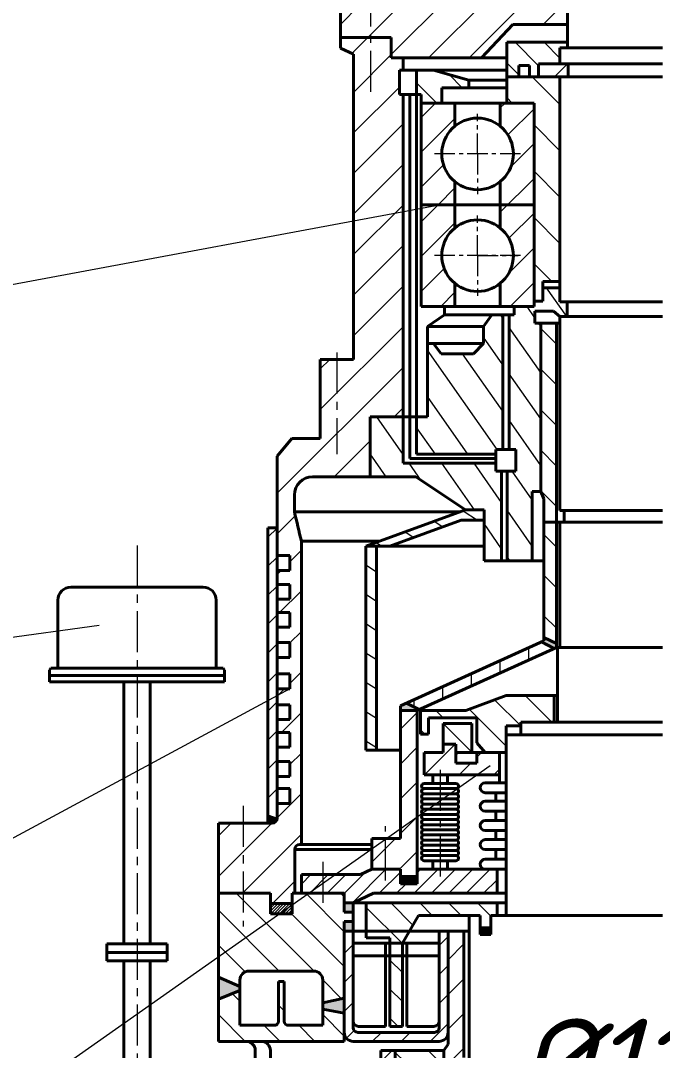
# Model space of a CAD drawing. Header units: millimetres. Extents: x 3913 to 6157, y -487 to 5915.
# Drawn here: x 4696 to 5193, y 4714 to 5512 of the extents above; entities that cross this region are included whole.
import ezdxf

# ---------------------------------------------------------------- set-up
doc = ezdxf.new("R2010")
doc.units = ezdxf.units.MM
doc.linetypes.add('осевая', pattern=[50.8, 31.75, -6.35, 6.35, -6.35])
doc.layers.get('0').update_dxf_attribs({"lineweight": 40})
for name, color, linetype, lineweight in [('1', 7, 'Continuous', 40), ('Оси', 7, 'осевая', 20), ('штриховка', 7, 'Continuous', 20)]:
    doc.layers.add(name, color=color, linetype=linetype, lineweight=lineweight)
doc.styles.add('ADRF1', font='isocpeur.ttf', dxfattribs={"oblique": 15})
doc.dimstyles.new('гост', dxfattribs={"dimtxt": 20, "dimasz": 30, "dimexe": 2, "dimexo": 0, "dimgap": 7, "dimtad": 1, "dimtoh": 1, "dimdec": 1, "dimtxsty": 'ADRF1', "dimcen": 2.5, "dimadec": 0, "dimazin": 0, "dimtfac": 1, "dimtdec": 1, "dimtmove": 0, "dimatfit": 3, "dimfxl": 1, "dimlwd": 20, "dimlwe": 20, "dimarcsym": 0})

# ---------------------------------------------------------------- blocks, each defined once
blk = doc.blocks.new('*D5')
at = {"layer": 'Defpoints', "color": 0, "transparency": 16777216}
for p in [(4626.5, 4661.77), (4626.5, 4550.68), (5759.57, 4550.68)]:
    blk.add_point(p, dxfattribs=at)
at = {"layer": 'Оси', "color": 0, "linetype": 'Continuous', "lineweight": 20, "transparency": 16777216}
for p, q in [((4626.5, 4550.68), (4626.5, 4663.77)), ((5639.57, 4661.77), (4746.5, 4661.77)), ((5759.57, 4550.68), (5759.57, 4663.77))]:
    blk.add_line(p, q, dxfattribs=at)
at = {"layer": 'Оси', "color": 0, "transparency": 16777216}
for points in [[(4746.5, 4681.77), (4746.5, 4641.77), (4626.5, 4661.77)], [(5639.57, 4681.77), (5639.57, 4641.77), (5759.57, 4661.77)]]:
    blk.add_solid(points, dxfattribs=at)
at = {"layer": 'Оси', "color": 0, "transparency": 16777216, "insert": (5193.03, 4703.77), "char_height": 20, "attachment_point": 5, "style": 'ADRF1'}
blk.add_mtext('{\\H3.5x;%%C1135}', dxfattribs=at)

msp = doc.modelspace()

# ---------------------------------------------------------------- hatches: boundary and pattern name
h = msp.add_hatch()
h.set_pattern_fill('ANSI31', color=256, scale=0.5)
h.set_pattern_definition([(45, (1026.5905, 0), (-1.122532, 1.122532), [])])
h.paths.add_polyline_path([(4989.94, 4849.02), (4989.94, 4843.39), (5002.94, 4843.39), (5002.94, 4849.02)])
h = msp.add_hatch(color=256)
h.dxf.hatch_style = 1
h.paths.add_polyline_path([(4946.41, 4814.03), (4946.41, 4806.68), (4953.41, 4806.68), (4953.41, 4814.03)])
h.paths.add_polyline_path([(4946.41, 4828.69), (4946.41, 4821.36), (4953.41, 4821.36), (4953.41, 4828.69)])
h = msp.add_hatch(color=256)
h.dxf.hatch_style = 1
h.paths.add_polyline_path([(5060.17, 4803.92), (5060.17, 4809.24), (5051.8, 4809.24), (5051.8, 4803.92)])
h = msp.add_hatch(color=256)
h.dxf.hatch_style = 1
h.paths.add_polyline_path([(4865.59, 4760.64), (4865.59, 4763.78), (4849, 4770.93), (4849, 4753.84)])
h.paths.add_polyline_path([(4946.41, 4743.02), (4946.41, 4754.71), (4929.82, 4751.17), (4929.82, 4746.16)])
at = {"layer": 'штриховка'}
h = msp.add_hatch(dxfattribs=at)
h.set_pattern_fill('ANSI31', color=256, scale=7)
h.paths.add_polyline_path([(5077.12, 5509.22), (5119.58, 5509.22), (5119.58, 5532.46), (5071.28, 5532.46), (5071.28, 5520.66), (5058.62, 5520.66), (5058.62, 5532.46), (5034.43, 5532.46), (4983.39, 5523.96), (4967.1, 5523.96), (4967.1, 5498.96), (4982.87, 5498.96), (4982.87, 5492.2), (4982.87, 5483.21), (5052.74, 5483.21)])
h.paths.add_polyline_path([(4967.1, 5523.96), (4962.78, 5523.96), (4943.43, 5515.36), (4943.43, 5498.96), (4961.58, 5498.96), (4967.1, 5498.96)])
h.paths.add_polyline_path([(4962.78, 5523.96), (4943.43, 5523.96), (4943.43, 5515.36)], flags=17)
h = msp.add_hatch(dxfattribs=at)
h.set_pattern_fill('ANSI31', color=256, scale=7)
edge = h.paths.add_edge_path()
edge.add_arc((4912.1, 4869.85), 4, 90, 180, ccw=False)
edge.add_line((4912.1, 4873.85), (4913.19, 4873.85))
edge.add_line((4913.19, 4873.85), (4913.19, 4924))
edge.add_line((4913.19, 4924), (4894.43, 4922.63))
edge.add_line((4894.43, 4922.63), (4894.43, 4917.07))
edge.add_line((4894.43, 4917.07), (4904.24, 4917.07))
edge.add_line((4904.24, 4917.07), (4904.24, 4905.62))
edge.add_line((4904.24, 4905.62), (4894.43, 4905.62))
edge.add_line((4894.43, 4905.62), (4894.43, 4894.23))
edge.add_arc((4890.43, 4894.23), 4, 270, 360, ccw=False)
edge.add_line((4890.43, 4890.23), (4887.28, 4890.23))
edge.add_line((4887.28, 4890.23), (4868.14, 4890.23))
edge.add_line((4868.14, 4890.23), (4868.14, 4836.02))
edge.add_line((4868.14, 4836.02), (4889.32, 4836.02))
edge.add_line((4889.32, 4836.02), (4889.32, 4828.04))
edge.add_line((4889.32, 4828.04), (4906.09, 4828.04))
edge.add_line((4906.09, 4828.04), (4906.09, 4836.02))
edge.add_line((4906.09, 4836.02), (4908.1, 4836.02))
edge.add_line((4908.1, 4836.02), (4908.1, 4869.85))
h.paths.add_polyline_path([(4868.14, 4890.23), (4849, 4890.23), (4849, 4836.02), (4868.14, 4836.02)])
edge = h.paths.add_edge_path()
edge.add_spline(control_points=[(4913.19, 5108.8), (4911.4, 5116.37), (4907.84, 5123.73), (4907.84, 5131.51)], knot_values=[0, 0, 0, 0, 2.333829, 2.333829, 2.333829, 2.333829], degree=3, periodic=0)
edge.add_line((4907.84, 5131.51), (4907.84, 5144.57))
edge.add_arc((4921.84, 5144.57), 14, 90, 180, ccw=False)
edge.add_line((4921.84, 5158.57), (4952.92, 5158.57))
edge.add_line((4952.92, 5158.57), (4966.58, 5158.57))
edge.add_line((4966.58, 5158.57), (4966.58, 5205.09))
edge.add_line((4966.58, 5205.09), (4992.02, 5205.09))
edge.add_line((4992.02, 5205.09), (4992.02, 5365.31))
edge.add_line((4992.02, 5365.31), (4953.61, 5361.4))
edge.add_line((4953.61, 5361.4), (4953.61, 5249.51))
edge.add_line((4953.61, 5249.51), (4927.89, 5249.51))
edge.add_line((4927.89, 5249.51), (4927.89, 5236.27))
edge.add_line((4927.89, 5236.27), (4927.89, 5194.14))
edge.add_line((4927.89, 5194.14), (4927.89, 5188.23))
edge.add_line((4927.89, 5188.23), (4905.68, 5188.23))
edge.add_line((4905.68, 5188.23), (4894.43, 5174.67))
edge.add_line((4894.43, 5174.67), (4894.43, 5119.23))
edge.add_line((4894.43, 5119.23), (4894.43, 5097.63))
edge.add_line((4894.43, 5097.63), (4904.24, 5097.63))
edge.add_line((4904.24, 5097.63), (4904.24, 5086.18))
edge.add_line((4904.24, 5086.18), (4894.43, 5086.18))
edge.add_line((4894.43, 5086.18), (4894.43, 5075.31))
edge.add_line((4894.43, 5075.31), (4904.24, 5075.31))
edge.add_line((4904.24, 5075.31), (4904.24, 5063.86))
edge.add_line((4904.24, 5063.86), (4894.43, 5063.86))
edge.add_line((4894.43, 5063.86), (4894.43, 5053.51))
edge.add_line((4894.43, 5053.51), (4904.24, 5053.51))
edge.add_line((4904.24, 5053.51), (4904.24, 5042.06))
edge.add_line((4904.24, 5042.06), (4894.43, 5042.06))
edge.add_line((4894.43, 5042.06), (4894.43, 5030.2))
edge.add_line((4894.43, 5030.2), (4904.24, 5030.2))
edge.add_line((4904.24, 5030.2), (4904.24, 5018.75))
edge.add_line((4904.24, 5018.75), (4894.43, 5018.75))
edge.add_line((4894.43, 5018.75), (4894.43, 5005.95))
edge.add_line((4894.43, 5005.95), (4904.24, 5005.95))
edge.add_line((4904.24, 5005.95), (4904.24, 4994.5))
edge.add_line((4904.24, 4994.5), (4894.43, 4994.23))
edge.add_line((4894.43, 4994.23), (4894.43, 4982.1))
edge.add_line((4894.43, 4982.1), (4904.24, 4982.1))
edge.add_line((4904.24, 4982.1), (4904.24, 4970.65))
edge.add_line((4904.24, 4970.65), (4894.43, 4970.65))
edge.add_line((4894.43, 4970.65), (4894.43, 4960.64))
edge.add_line((4894.43, 4960.64), (4904.24, 4960.64))
edge.add_line((4904.24, 4960.64), (4904.24, 4949.19))
edge.add_line((4904.24, 4949.19), (4894.43, 4949.19))
edge.add_line((4894.43, 4949.19), (4894.43, 4937.98))
edge.add_line((4894.43, 4937.98), (4904.24, 4937.98))
edge.add_line((4904.24, 4937.98), (4904.24, 4926.53))
edge.add_line((4904.24, 4926.53), (4894.43, 4926.53))
edge.add_line((4894.43, 4926.53), (4894.43, 4922.63))
edge.add_line((4894.43, 4922.63), (4913.19, 4924))
edge.add_line((4913.19, 4924), (4913.19, 5108.8))
h.paths.add_polyline_path([(4992.02, 5454.87), (4989.18, 5454.87), (4989.18, 5473.69), (4992.02, 5473.69), (4992.02, 5483.21), (4982.87, 5483.21), (4982.87, 5492.2), (4982.87, 5498.96), (4961.58, 5498.96), (4943.43, 5498.96), (4943.43, 5490.75), (4953.61, 5486.05), (4953.61, 5361.4), (4992.02, 5365.31)])
h = msp.add_hatch(dxfattribs=at)
h.set_pattern_fill('ANSI31', color=256, scale=5, angle=90)
h.paths.add_polyline_path([(5113.61, 5490.98), (5119.58, 5490.98), (5119.58, 5495.34), (5072.43, 5495.34), (5072.43, 5473.69), (5072.43, 5468.61), (5081.74, 5468.61), (5081.74, 5477.41), (5090.09, 5477.41), (5090.09, 5468.61), (5097.08, 5468.61), (5097.08, 5478.61), (5113.61, 5478.61)])
h = msp.add_hatch(dxfattribs=at)
h.set_pattern_fill('ANSI31', color=256, scale=7, angle=90)
h.paths.add_polyline_path([(5022.07, 5460.11), (5043.01, 5460.11), (5043.01, 5465.97), (5015.48, 5473.69), (5002.53, 5473.69), (5002.53, 5454.87), (5005.97, 5454.87), (5005.97, 5448.24), (5022.07, 5448.24)])
h = msp.add_hatch(dxfattribs=at)
h.set_pattern_fill('ANSI31', color=256, scale=5)
h.paths.add_polyline_path([(5113.61, 5468.61), (5119.89, 5468.61), (5119.89, 5478.61), (5097.08, 5478.61), (5097.08, 5468.61)])
h = msp.add_hatch(dxfattribs=at)
h.set_pattern_fill('ANSI31', color=256, scale=8, angle=90)
h.paths.add_polyline_path([(5113.61, 5468.61), (5072.43, 5468.61), (5072.43, 5448.24), (5093.57, 5448.24), (5093.57, 5294.73), (5100.43, 5294.73), (5100.43, 5309.92), (5113.61, 5309.92)])
h = msp.add_hatch(dxfattribs=at)
h.set_pattern_fill('ANSI31', color=256, scale=6)
h.paths.add_polyline_path([(5093.55, 5448.24), (5067.28, 5448.24), (5067.28, 5430.31, -0.225512), (5077.5, 5408.81, -0.225512), (5067.28, 5387.31), (5067.28, 5369.4), (5093.55, 5369.4)])
h.paths.add_polyline_path([(5032.25, 5448.24), (5005.97, 5448.24), (5005.97, 5369.4), (5032.25, 5369.4), (5032.25, 5387.31, -0.225512), (5022.03, 5408.81, -0.225512), (5032.25, 5430.31)])
h.paths.add_polyline_path([(5093.55, 5369.4), (5067.28, 5369.4), (5067.28, 5351.49, -0.225512), (5077.5, 5329.99, -0.225512), (5067.28, 5308.49), (5067.28, 5290.58), (5093.55, 5290.58)])
h.paths.add_polyline_path([(5032.25, 5369.4), (5005.97, 5368.09), (5005.97, 5290.58), (5032.25, 5290.58), (5032.25, 5308.49, -0.225512), (5022.03, 5329.99, -0.225512), (5032.25, 5351.49)])
h = msp.add_hatch(dxfattribs=at)
h.set_pattern_fill('ANSI31', color=256, scale=6.5, angle=80)
h.paths.add_polyline_path([(5098.76, 5277.81), (5094.18, 5277.81), (5094.18, 5286.95), (5108.63, 5286.95), (5113.61, 5282.73), (5119.26, 5282.73), (5119.26, 5294.3), (5113.61, 5294.3), (5113.61, 5304.99), (5100.43, 5304.99), (5100.43, 5294.73), (5093.57, 5294.73), (5093.57, 5290.58), (5078.09, 5290.58), (5078.09, 5284.15), (5074.29, 5284.15), (5074.29, 5179.8), (5079.53, 5179.8), (5079.53, 5163.13), (5072.65, 5163.13), (5072.65, 5093.62), (5092.14, 5093.62), (5092.14, 5147.25), (5098.76, 5147.25)])
h.paths.add_polyline_path([(5069.31, 5284.15), (5060.82, 5284.15), (5054.34, 5275.07), (5054.34, 5261.91), (5046.73, 5254.01), (5021.56, 5254.01), (5015.7, 5261.91), (5011.02, 5261.91), (5011.02, 5205.09), (5002.53, 5205.09), (5002.53, 5176.2), (5063.91, 5176.2), (5063.91, 5179.8), (5069.31, 5179.8)])
h.paths.add_polyline_path([(5068.41, 5163.13), (5063.91, 5163.13), (5063.91, 5169.21), (4992.02, 5169.21), (4992.02, 5205.09), (4966.58, 5205.09), (4966.58, 5158.57), (5002.03, 5158.57), (5040.38, 5133.02), (5054.76, 5133.02), (5054.76, 5093.62), (5068.41, 5093.62)])
h = msp.add_hatch(dxfattribs=at)
h.set_pattern_fill('ANSI31', color=256, scale=7, angle=90)
h.paths.add_polyline_path([(5110.91, 5277.81), (5098.76, 5277.81), (5098.76, 5147.25), (5101.15, 5141.46), (5101.17, 5123.47), (5101.17, 5034.24), (5110.91, 5029.45), (5110.91, 5123.47)])
h = msp.add_hatch(dxfattribs=at)
h.set_pattern_fill('ANSI31', color=256, scale=6, angle=102)
h.paths.add_polyline_path([(5037.1, 5125), (5054.76, 5125), (5054.76, 5133.02), (5040.38, 5133.02), (4963.14, 5104.89), (4981.88, 5104.89)])
h = msp.add_hatch(dxfattribs=at)
h.set_pattern_fill('ANSI31', color=256, scale=5)
h.paths.add_polyline_path([(4894.43, 5119.23), (4887.28, 5119.23), (4887.28, 4890.23), (4890.43, 4890.23, 0.414214), (4894.43, 4894.23)])
h = msp.add_hatch(dxfattribs=at)
h.set_pattern_fill('ANSI31', color=256, scale=6, angle=102)
h.paths.add_polyline_path([(4963.14, 4946.87), (4971.31, 4946.87), (4971.31, 5104.89), (4963.14, 5104.89)])
h = msp.add_hatch(color=256, dxfattribs=at)
h.dxf.hatch_style = 1
h.paths.add_polyline_path([(4994.59, 4983.31), (4989.94, 4981.2), (4989.94, 4977.64), (5002.94, 4977.64), (5004.48, 4978.33)])
h.paths.add_polyline_path([(5110.91, 5029.45), (5101.17, 5034.24), (5101.17, 5031.6), (5099.33, 5030.77), (5109.25, 5025.61), (5110.91, 5026.36)])
h = msp.add_hatch(dxfattribs=at)
h.set_pattern_fill('ANSI31', color=256, scale=7, angle=45)
h.paths.add_polyline_path([(5109.25, 5025.61), (5099.33, 5030.77), (4994.59, 4983.31), (5004.48, 4978.33)])
h = msp.add_hatch(dxfattribs=at)
h.set_pattern_fill('ANSI31', color=256, scale=6, angle=90)
h.paths.add_polyline_path([(5071.94, 4965.61), (5083.38, 4965.61), (5083.38, 4968.48), (5109.16, 4968.48), (5109.16, 4989.31), (5071.94, 4989.31), (5040.66, 4977.64), (5005.61, 4977.64), (5005.61, 4959.22), (5011.63, 4959.22), (5011.63, 4971.91), (5049.18, 4971.91), (5049.18, 4952.47), (5055.66, 4945.12), (5071.94, 4945.12), (5071.94, 4958.83)])
h = msp.add_hatch(dxfattribs=at)
h.set_pattern_fill('ANSI31', color=256, scale=6)
h.paths.add_polyline_path([(5002.94, 4977.64), (4989.94, 4977.64), (4989.94, 4878.38), (4967.89, 4878.38), (4967.89, 4854.64), (4989.94, 4854.64), (4989.94, 4849.02), (5002.94, 4849.02), (5002.94, 4854.64)])
h = msp.add_hatch(dxfattribs=at)
h.set_pattern_fill('ANSI31', color=256, scale=5, angle=90)
h.paths.add_polyline_path([(5033.04, 4951.47), (5033.04, 4945.12), (5045.21, 4945.12), (5045.21, 4967.62), (5023.07, 4967.62), (5023.07, 4951.47)])
h = msp.add_hatch(dxfattribs=at)
h.set_pattern_fill('ANSI31', color=256, scale=6)
h.paths.add_polyline_path([(5033.04, 4936.89), (5033.04, 4945.12), (5033.04, 4951.47), (5023.07, 4951.47), (5023.07, 4945.12), (5008.31, 4945.12), (5008.31, 4927.76), (5066.85, 4927.76), (5066.85, 4945.12), (5049.18, 4945.12), (5049.18, 4936.89)])
h = msp.add_hatch(dxfattribs=at)
h.set_pattern_fill('ANSI31', color=256, scale=5)
h.paths.add_polyline_path([(5049.18, 4936.89), (5049.18, 4945.12), (5033.04, 4945.12), (5033.04, 4936.89)])
h = msp.add_hatch(color=256, dxfattribs=at)
h.dxf.hatch_style = 1
h.paths.add_polyline_path([(4887.28, 4896.74), (4887.28, 4890.23), (4890.43, 4890.23, 0.414214), (4894.43, 4894.23)])
h = msp.add_hatch(dxfattribs=at)
h.set_pattern_fill('ANSI31', color=256, scale=3)
h.set_pattern_definition([(45, (1026.59, 0), (-6.735192, 6.735192), [])])
h.paths.add_polyline_path([(4913.19, 4850.43), (4913.19, 4836.02), (4946.41, 4836.02), (4946.41, 4828.69), (4953.41, 4828.69), (4969.07, 4836.02), (5064.87, 4836.02), (5064.87, 4854.64), (5055.68, 4854.64), (5002.94, 4854.64), (5002.94, 4843.39), (4989.94, 4843.39), (4989.94, 4854.64), (4967.89, 4854.64), (4958.91, 4850.43)])
h = msp.add_hatch(dxfattribs=at)
h.set_pattern_fill('ANSI31', color=256, scale=6, angle=90)
h.paths.add_polyline_path([(4946.41, 4806.68), (4946.41, 4814.03), (4953.41, 4814.03), (4953.41, 4821.36), (4946.41, 4821.36), (4946.41, 4836.02), (4906.09, 4836.02), (4906.09, 4820.07), (4897.7, 4820.07), (4889.32, 4820.07), (4889.32, 4836.02), (4849, 4836.02), (4849, 4770.93), (4865.59, 4763.78), (4865.59, 4768.68, -0.414214), (4872.59, 4775.68), (4922.82, 4775.68, -0.414214), (4929.82, 4768.68), (4929.82, 4751.17), (4946.41, 4754.71)])
h.paths.add_polyline_path([(4865.59, 4760.64), (4849, 4753.84), (4849, 4721.23), (4946.41, 4721.23), (4946.41, 4728.23), (4946.41, 4743.02), (4929.82, 4746.16), (4929.82, 4733.67), (4902.98, 4733.67, -0.414214), (4899.98, 4736.67), (4899.98, 4767.61), (4895.42, 4767.61), (4895.42, 4736.67, -0.414214), (4892.42, 4733.67), (4865.59, 4733.67)])
h = msp.add_hatch(dxfattribs=at)
h.set_pattern_fill('ANSI31', color=256, scale=0.5)
h.set_pattern_definition([(45, (1026.5905, -8.2099), (-1.122532, 1.122532), [])])
h.paths.add_polyline_path([(4897.7, 4820.07), (4906.09, 4820.07), (4906.09, 4828.04), (4889.32, 4828.04), (4889.32, 4820.07)])
h = msp.add_hatch(dxfattribs=at)
h.set_pattern_fill('ANSI31', color=256, scale=5, angle=90)
h.paths.add_polyline_path([(5064.87, 4828.5), (4963.5, 4828.5), (4963.5, 4806.68), (4996.96, 4806.68), (5004.06, 4818.83), (5043.14, 4818.83), (5051.8, 4818.83), (5051.8, 4809.24), (5060.17, 4809.24), (5060.17, 4818.83), (5064.87, 4818.83)])
h.paths.add_polyline_path([(4996.96, 4806.68), (4963.5, 4806.68), (4963.5, 4801.47), (4981.81, 4801.47), (4981.81, 4797.43), (4991.55, 4797.43)])
h.paths.add_polyline_path([(4991.55, 4787.46), (4981.81, 4787.46), (4981.81, 4732.86), (4986.68, 4732.86), (4991.55, 4732.86)])
h.paths.add_polyline_path([(4991.55, 4797.43), (4981.81, 4797.43), (4981.81, 4787.46), (4991.55, 4787.46)])
h = msp.add_hatch(dxfattribs=at)
h.set_pattern_fill('ANSI31', color=256, scale=5)
h.paths.add_polyline_path([(4953.41, 4806.68), (4946.41, 4806.68), (4946.41, 4728.23, 0.414214), (4953.41, 4721.23), (5019.95, 4721.23, 0.414214), (5026.95, 4728.23), (5026.95, 4806.68), (5019.95, 4806.68), (5019.95, 4731.73, -0.414214), (5016.45, 4728.23), (4956.91, 4728.23, -0.414214), (4953.41, 4731.73)])
h = msp.add_hatch(dxfattribs=at)
h.set_pattern_fill('ANSI31', color=256, scale=6)
h.paths.add_polyline_path([(4974.75, 4275.19), (4985.98, 4275.19), (4985.98, 4714.23), (4974.75, 4714.23)])
h.paths.add_polyline_path([(5023.68, 4714.23), (5023.68, 4266.64), (5014.37, 4240.39), (5014.37, 4204.68), (5044.37, 4204.68), (5044.37, 4261.25), (5039.16, 4265.81), (5039.16, 4708.68), (5039.16, 4806.68), (5026.95, 4806.68), (5026.95, 4719.18)])
h = msp.add_hatch(dxfattribs=at)
h.set_pattern_fill('ANSI31', color=256, scale=6, angle=90)
h.paths.add_polyline_path([(4999.73, 4639.65), (4999.73, 4621.47), (4985.98, 4621.47), (4985.98, 4609.57), (4999.73, 4609.57), (4999.73, 4591.39), (4985.98, 4591.39), (4985.98, 4578.99), (4999.73, 4578.99), (4999.73, 4560.81), (4985.98, 4560.81), (4985.98, 4551.64), (4999.73, 4551.64), (4999.73, 4533.46), (4985.98, 4533.46), (4985.98, 4524.29), (4999.73, 4524.29), (4999.73, 4506.11), (4985.98, 4506.11), (4985.98, 4497.26), (4999.73, 4497.26), (4999.73, 4479.08), (4985.98, 4479.08), (4985.98, 4464.66), (4999.73, 4464.66), (4999.73, 4446.48), (4985.98, 4446.48), (4985.98, 4435.76), (4999.73, 4435.76), (4999.73, 4417.58), (4985.98, 4417.58), (4985.98, 4408.35), (4999.73, 4408.35), (4999.73, 4390.17), (4985.98, 4390.17), (4985.98, 4380.19), (4999.73, 4380.19), (4999.73, 4362.01), (4985.98, 4362.01), (4985.98, 4351.3), (4999.73, 4351.3), (4999.73, 4333.12), (4985.98, 4333.12), (4985.98, 4320.93), (4999.73, 4320.93), (4999.73, 4302.75), (4985.98, 4302.75), (4985.98, 4293.37), (4999.73, 4293.37), (4999.73, 4275.19), (4985.98, 4275.19), (4974.75, 4275.19), (4974.75, 4240.39), (5014.37, 4240.39), (5023.68, 4266.64), (5023.68, 4714.23), (4985.98, 4714.23), (4985.98, 4705.15), (4999.73, 4705.15), (4999.73, 4686.97), (4985.98, 4686.97), (4985.98, 4673.53), (4999.73, 4673.53), (4999.73, 4655.35), (4985.98, 4655.35), (4985.98, 4639.65)])

# ---------------------------------------------------------------- linework, layer by layer
for p, q in [((5119.58, 5490.98), (5119.58, 5532.46)), ((4943.43, 5498.96), (4943.43, 5523.96)), ((5077.12, 5509.22), (5052.74, 5483.21)), ((5077.12, 5509.22), (5052.74, 5483.21)), ((5119.58, 5509.22), (5077.12, 5509.22)), ((4943.43, 5498.96), (4961.58, 5498.96)), ((4943.43, 5490.75), (4943.43, 5498.96)), ((4961.58, 5498.96), (4982.87, 5498.96)), ((4982.87, 5498.96), (4982.87, 5492.2)), ((4953.61, 5486.05), (4943.43, 5490.75)), ((4982.87, 5492.2), (4982.87, 5483.21)), ((5072.43, 5473.69), (5072.43, 5495.34)), ((5072.43, 5495.34), (5119.58, 5495.34)), ((5113.61, 5478.61), (5113.61, 5490.98)), ((5113.61, 5490.98), (5193.03, 5490.98)), ((5113.61, 5478.61), (5113.61, 5490.98)), ((5113.61, 5490.98), (5193.03, 5490.98)), ((4953.61, 5249.51), (4953.61, 5486.05)), ((4982.87, 5483.21), (5072.43, 5483.21)), ((4992.02, 5473.69), (4992.02, 5483.21)), ((5081.74, 5477.41), (5090.09, 5477.41)), ((5097.08, 5468.61), (5097.08, 5478.61)), ((5097.08, 5478.61), (5119.89, 5478.61)), ((5097.08, 5478.61), (5119.89, 5478.61)), ((5097.08, 5468.61), (5097.08, 5478.61)), ((5119.89, 5468.61), (5119.89, 5478.61)), ((5119.89, 5478.61), (5193.03, 5478.61)), ((5113.61, 5294.3), (5113.61, 5468.61)), ((5193.03, 5294.3), (5113.61, 5294.3)), ((5193.03, 5294.3), (5113.61, 5294.3)), ((5119.26, 5282.73), (5119.26, 5294.3)), ((5113.61, 5282.73), (5193.03, 5282.73)), ((5113.61, 5132.6), (5113.61, 5282.73)), ((4927.89, 5236.27), (4927.89, 5249.51)), ((4927.89, 5249.51), (4953.61, 5249.51)), ((4927.89, 5236.27), (4927.89, 5194.14)), ((4966.58, 5158.57), (4966.58, 5205.09)), ((4966.58, 5205.09), (5011.02, 5205.09)), ((4894.43, 5174.67), (4905.68, 5188.23)), ((4905.68, 5188.23), (4927.89, 5188.23)), ((4927.89, 5194.14), (4927.89, 5188.23)), ((4894.43, 5119.23), (4894.43, 5174.67)), ((4921.84, 5158.57), (4952.92, 5158.57)), ((4952.92, 5158.57), (4966.58, 5158.57)), ((4966.58, 5158.57), (5002.03, 5158.57)), ((5002.03, 5158.57), (5040.38, 5133.02)), ((4907.84, 5131.51), (4907.84, 5144.57)), ((5101.17, 5123.47), (5101.15, 5141.46)), ((4963.14, 5104.89), (5040.38, 5133.02)), ((5054.76, 5133.02), (5054.76, 5093.62)), ((5113.61, 5132.6), (5193.03, 5132.6)), ((5116.87, 5123.47), (5116.87, 5132.6)), ((4981.88, 5104.89), (5037.1, 5125)), ((5101.17, 5031.6), (5101.17, 5123.47)), ((5110.91, 5123.47), (5101.17, 5123.47)), ((5101.17, 5031.6), (5101.17, 5123.47)), ((5110.91, 5026.36), (5110.91, 5123.47)), ((5110.91, 5123.47), (5113.61, 5123.47)), ((5113.61, 5123.47), (5113.61, 5026.36)), ((5113.61, 5123.47), (5193.03, 5123.47)), ((4887.28, 4890.23), (4887.28, 5119.23)), ((4887.28, 5119.23), (4894.43, 5119.23)), ((4894.43, 4894.23), (4894.43, 5119.23)), ((4913.19, 4873.85), (4913.19, 5108.8)), ((4963.14, 5104.89), (4963.14, 4946.87)), ((4971.31, 5104.89), (4971.31, 4946.87)), ((4904.24, 5097.63), (4894.43, 5097.63)), ((4904.24, 5086.18), (4904.24, 5097.63)), ((4894.43, 5086.18), (4904.24, 5086.18)), ((4904.24, 5075.31), (4894.43, 5075.31)), ((4904.24, 5063.86), (4904.24, 5075.31)), ((4734.52, 5073.15), (4785.82, 5073.15)), ((4837.12, 5073.15), (4785.82, 5073.15)), ((4724.52, 5010.49), (4724.52, 5063.15)), ((4847.12, 5010.49), (4847.12, 5063.15)), ((4894.43, 5063.86), (4904.24, 5063.86)), ((4904.24, 5053.51), (4894.43, 5053.51)), ((4904.24, 5042.06), (4904.24, 5053.51)), ((4894.43, 5042.06), (4904.24, 5042.06)), ((4904.24, 5030.2), (4894.43, 5030.2)), ((4904.24, 5018.75), (4904.24, 5030.2)), ((4989.94, 4981.2), (5101.17, 5031.6)), ((5099.33, 5030.77), (5109.25, 5025.61)), ((5101.17, 5034.24), (5110.91, 5029.45)), ((4894.43, 5018.75), (4904.24, 5018.75)), ((5002.94, 4977.64), (5110.91, 5026.36)), ((5110.91, 5026.36), (5111.84, 5026.36)), ((5111.84, 4968.48), (5111.84, 5026.36)), ((5111.84, 5026.36), (5193.03, 5026.36)), ((4718.01, 5008.9), (4718.95, 5010.49)), ((4718.01, 5004.63), (4718.01, 5008.9)), ((4718.01, 4999.8), (4718.01, 5004.63)), ((4718.01, 5004.63), (4785.82, 5004.63)), ((4718.95, 5010.49), (4785.82, 5010.49)), ((4852.68, 5010.49), (4785.82, 5010.49)), ((4853.63, 5004.63), (4785.82, 5004.63)), ((4853.63, 5008.9), (4852.68, 5010.49)), ((4853.63, 5004.63), (4853.63, 5008.9)), ((4853.63, 4999.8), (4853.63, 5004.63)), ((4904.24, 5005.95), (4894.43, 5005.95)), ((4904.24, 4994.5), (4904.24, 5005.95)), ((4785.82, 4999.8), (4718.01, 4999.8)), ((4775.51, 4796.86), (4775.51, 4999.8)), ((4775.51, 4999.8), (4796.12, 4999.8)), ((4796.12, 4999.8), (4775.51, 4999.8)), ((4785.82, 4999.8), (4853.63, 4999.8)), ((4796.12, 4796.86), (4796.12, 4999.8)), ((4894.43, 4994.5), (4904.24, 4994.5)), ((5071.94, 4989.31), (5040.66, 4977.64)), ((5111.84, 4989.31), (5071.94, 4989.31)), ((5109.16, 4968.48), (5109.16, 4989.31)), ((4904.24, 4982.1), (4894.43, 4982.1)), ((4904.24, 4970.65), (4904.24, 4982.1)), ((4989.94, 4981.2), (4989.94, 4878.38)), ((5004.48, 4978.33), (4994.59, 4983.31)), ((5002.94, 4977.64), (4989.94, 4977.64)), ((5002.94, 4854.64), (5002.94, 4977.64)), ((5005.61, 4977.64), (5040.66, 4977.64)), ((5005.61, 4977.64), (5005.61, 4959.22)), ((5011.63, 4959.22), (5011.63, 4971.91)), ((5011.63, 4971.91), (5049.18, 4971.91)), ((5049.18, 4971.91), (5049.18, 4952.47)), ((4894.43, 4970.65), (4904.24, 4970.65)), ((5023.07, 4951.47), (5023.07, 4967.62)), ((5023.07, 4967.62), (5045.21, 4967.62)), ((5045.21, 4967.62), (5045.21, 4945.12)), ((5083.38, 4965.61), (5071.94, 4965.61)), ((5071.94, 4965.61), (5071.94, 4958.83)), ((5083.38, 4958.83), (5083.38, 4968.48)), ((5083.38, 4968.48), (5193.03, 4968.48)), ((4904.24, 4960.64), (4894.43, 4960.64)), ((4904.24, 4949.19), (4904.24, 4960.64)), ((5005.61, 4959.22), (5011.63, 4959.22)), ((5071.94, 4818.83), (5071.94, 4958.83)), ((5071.94, 4958.83), (5193.03, 4958.83)), ((4894.43, 4949.19), (4904.24, 4949.19)), ((5023.07, 4945.12), (5023.07, 4951.47)), ((5023.07, 4951.47), (5033.04, 4951.47)), ((5033.04, 4951.47), (5033.04, 4945.12)), ((5049.18, 4952.47), (5055.66, 4945.12)), ((4963.14, 4946.87), (4989.94, 4946.87)), ((5008.31, 4927.76), (5008.31, 4945.12)), ((5008.31, 4945.12), (5023.07, 4945.12)), ((5033.04, 4945.12), (5033.04, 4936.89)), ((5049.18, 4945.12), (5033.04, 4945.12)), ((5049.18, 4945.12), (5071.94, 4945.12)), ((5049.18, 4936.89), (5049.18, 4945.12)), ((5066.85, 4921.64), (5066.85, 4945.12)), ((4904.24, 4937.98), (4894.43, 4937.98)), ((4904.24, 4926.53), (4904.24, 4937.98)), ((5033.04, 4936.89), (5049.18, 4936.89)), ((4894.43, 4926.53), (4904.24, 4926.53)), ((5066.85, 4927.76), (5008.31, 4927.76)), ((5008.31, 4927.76), (5033.04, 4927.76)), ((5014.97, 4921.01), (5014.97, 4927.76)), ((5026.38, 4921.01), (5026.38, 4927.76)), ((4904.24, 4917.07), (4894.43, 4917.07)), ((4904.24, 4905.62), (4904.24, 4917.07)), ((5020.68, 4921.01), (5008.31, 4921.01)), ((5020.68, 4917.03), (5008.31, 4917.03)), ((5020.68, 4917.03), (5008.31, 4917.03)), ((5026.38, 4921.01), (5014.97, 4921.01)), ((5020.68, 4921.01), (5033.04, 4921.01)), ((5020.68, 4917.03), (5033.04, 4917.03)), ((5020.68, 4917.03), (5033.04, 4917.03)), ((5066.85, 4921.64), (5055.68, 4921.64)), ((5066.85, 4921.64), (5071.94, 4921.64)), ((5071.94, 4921.64), (5071.94, 4854.64)), ((5020.68, 4913.04), (5008.31, 4913.04)), ((5020.68, 4913.04), (5008.31, 4913.04)), ((5020.68, 4909.05), (5008.31, 4909.05)), ((5020.68, 4909.05), (5008.31, 4909.05)), ((5020.68, 4913.04), (5033.04, 4913.04)), ((5020.68, 4913.04), (5033.04, 4913.04)), ((5020.68, 4909.05), (5033.04, 4909.05)), ((5020.68, 4909.05), (5033.04, 4909.05)), ((5055.68, 4913.91), (5071.94, 4913.91)), ((5066.85, 4907.27), (5055.68, 4907.27)), ((5063.81, 4907.27), (5063.81, 4913.91)), ((5066.85, 4907.27), (5071.94, 4907.27)), ((4894.43, 4905.62), (4904.24, 4905.62)), ((5020.68, 4905.07), (5008.31, 4905.07)), ((5020.68, 4905.07), (5008.31, 4905.07)), ((5020.68, 4901.08), (5008.31, 4901.08)), ((5020.68, 4901.08), (5008.31, 4901.08)), ((5020.68, 4905.07), (5033.04, 4905.07)), ((5020.68, 4905.07), (5033.04, 4905.07)), ((5020.68, 4901.08), (5033.04, 4901.08)), ((5020.68, 4901.08), (5033.04, 4901.08)), ((5055.68, 4899.54), (5071.94, 4899.54)), ((5063.81, 4899.54), (5063.81, 4892.28)), ((5020.68, 4897.09), (5008.31, 4897.09)), ((5020.68, 4897.09), (5008.31, 4897.09)), ((5020.68, 4893.11), (5008.31, 4893.11)), ((5020.68, 4893.11), (5008.31, 4893.11)), ((5020.68, 4897.09), (5033.04, 4897.09)), ((5020.68, 4897.09), (5033.04, 4897.09)), ((5020.68, 4893.11), (5033.04, 4893.11)), ((5020.68, 4893.11), (5033.04, 4893.11)), ((5066.85, 4892.28), (5055.68, 4892.28)), ((5066.85, 4892.28), (5071.94, 4892.28)), ((4849, 4721.23), (4849, 4890.23)), ((4849, 4890.23), (4887.28, 4890.23)), ((4887.28, 4890.23), (4890.43, 4890.23)), ((5020.68, 4889.12), (5008.31, 4889.12)), ((5020.68, 4889.12), (5008.31, 4889.12)), ((5020.68, 4885.13), (5008.31, 4885.13)), ((5020.68, 4885.13), (5008.31, 4885.13)), ((5020.68, 4889.12), (5033.04, 4889.12)), ((5020.68, 4889.12), (5033.04, 4889.12)), ((5020.68, 4885.13), (5033.04, 4885.13)), ((5020.68, 4885.13), (5033.04, 4885.13)), ((5055.68, 4884.56), (5071.94, 4884.56)), ((5063.81, 4884.56), (5063.81, 4877.53)), ((4967.89, 4854.64), (4967.89, 4878.38)), ((4967.89, 4878.38), (4989.94, 4878.38)), ((5020.68, 4881.15), (5008.31, 4881.15)), ((5020.68, 4881.15), (5008.31, 4881.15)), ((5020.68, 4877.16), (5008.31, 4877.16)), ((5020.68, 4877.16), (5008.31, 4877.16)), ((5020.68, 4881.15), (5033.04, 4881.15)), ((5020.68, 4881.15), (5033.04, 4881.15)), ((5020.68, 4877.16), (5033.04, 4877.16)), ((5020.68, 4877.16), (5033.04, 4877.16)), ((5066.85, 4877.53), (5055.68, 4877.53)), ((5066.85, 4877.53), (5071.94, 4877.53)), ((4908.1, 4836.02), (4908.1, 4869.85)), ((4908.1, 4869.85), (4967.89, 4869.85)), ((4912.1, 4873.85), (4967.89, 4873.85)), ((5020.68, 4873.17), (5008.31, 4873.17)), ((5020.68, 4873.17), (5008.31, 4873.17)), ((5020.68, 4869.19), (5008.31, 4869.19)), ((5020.68, 4869.19), (5008.31, 4869.19)), ((5020.68, 4873.17), (5033.04, 4873.17)), ((5020.68, 4873.17), (5033.04, 4873.17)), ((5020.68, 4869.19), (5033.04, 4869.19)), ((5020.68, 4869.19), (5033.04, 4869.19)), ((5055.68, 4869.8), (5071.94, 4869.8)), ((5063.89, 4869.8), (5063.89, 4862.36)), ((5020.68, 4865.2), (5008.31, 4865.2)), ((5020.68, 4865.2), (5008.31, 4865.2)), ((5020.68, 4861.22), (5008.31, 4861.22)), ((5014.97, 4861.22), (5014.97, 4854.64)), ((5014.97, 4861.22), (5026.38, 4861.22)), ((5020.68, 4865.2), (5033.04, 4865.2)), ((5020.68, 4865.2), (5033.04, 4865.2)), ((5020.68, 4861.22), (5033.04, 4861.22)), ((5026.38, 4861.22), (5026.38, 4854.64)), ((5066.85, 4862.36), (5055.68, 4862.36)), ((5066.85, 4862.36), (5071.94, 4862.36)), ((4967.89, 4854.64), (4958.91, 4850.43)), ((4967.89, 4854.64), (4989.94, 4854.64)), ((4989.94, 4854.64), (4989.94, 4843.39)), ((5002.94, 4843.39), (5002.94, 4854.64)), ((5002.94, 4854.64), (5071.94, 4854.64)), ((5055.68, 4854.64), (5071.94, 4854.64)), ((5064.87, 4836.02), (5064.87, 4854.64)), ((4849, 4721.23), (4849, 4844.23)), ((4913.19, 4836.02), (4913.19, 4850.43)), ((4913.19, 4850.43), (4958.91, 4850.43)), ((4989.94, 4849.02), (5002.94, 4849.02)), ((4989.94, 4843.39), (5002.94, 4843.39)), ((4849, 4836.02), (4889.32, 4836.02)), ((4889.32, 4820.07), (4889.32, 4836.02)), ((4906.09, 4820.07), (4906.09, 4836.02)), ((4906.09, 4836.02), (4946.41, 4836.02)), ((4946.41, 4821.36), (4946.41, 4836.02)), ((4969.07, 4836.02), (4953.41, 4828.69)), ((4969.07, 4836.02), (5071.94, 4836.02)), ((4889.32, 4828.04), (4906.09, 4828.04)), ((4946.41, 4828.69), (4953.41, 4828.69)), ((4946.41, 4828.69), (4953.41, 4828.69)), ((4946.41, 4828.69), (4953.41, 4828.69)), ((4953.41, 4821.36), (4953.41, 4828.69)), ((4953.41, 4828.69), (5071.94, 4828.69)), ((5064.87, 4828.5), (4963.5, 4828.5)), ((4963.5, 4828.5), (4963.5, 4801.47)), ((5064.87, 4818.83), (5064.87, 4828.5)), ((5064.87, 4828.5), (5071.94, 4828.5)), ((4897.7, 4820.07), (4889.32, 4820.07)), ((4897.7, 4820.07), (4906.09, 4820.07)), ((4946.41, 4821.36), (4953.41, 4821.36)), ((4946.41, 4821.36), (4953.41, 4821.36)), ((4953.41, 4814.03), (4953.41, 4821.36)), ((4946.41, 4814.03), (4953.41, 4814.03)), ((4946.41, 4814.03), (4946.41, 4806.68)), ((4953.41, 4806.68), (4953.41, 4814.03)), ((4991.55, 4797.43), (5004.06, 4818.83)), ((5043.14, 4818.83), (5004.06, 4818.83)), ((5043.14, 4268.68), (5043.14, 4818.83)), ((5043.14, 4818.83), (5051.8, 4818.83)), ((5051.8, 4818.83), (5051.8, 4803.92)), ((5060.17, 4803.92), (5060.17, 4818.83)), ((5060.17, 4818.83), (5193.03, 4818.83)), ((4946.41, 4728.23), (4946.41, 4806.68)), ((5026.95, 4806.68), (4946.41, 4806.68)), ((4953.41, 4731.73), (4953.41, 4806.68)), ((5019.95, 4731.73), (5019.95, 4806.68)), ((5026.95, 4806.68), (5039.16, 4806.68)), ((5026.95, 4719.18), (5026.95, 4806.68)), ((5039.16, 4708.68), (5039.16, 4806.68)), ((5039.16, 4806.68), (5043.14, 4806.68)), ((5051.8, 4809.24), (5060.17, 4809.24)), ((5051.8, 4803.92), (5060.17, 4803.92)), ((4762.51, 4790.19), (4762.51, 4796.86)), ((4762.51, 4796.86), (4809.12, 4796.86)), ((4809.12, 4790.19), (4809.12, 4796.86)), ((4953.41, 4797.43), (5019.95, 4797.43)), ((4963.5, 4801.47), (4981.81, 4801.47)), ((4978.37, 4797.43), (4978.37, 4732.86)), ((4981.81, 4801.47), (4981.81, 4797.43)), ((4981.81, 4797.43), (4981.81, 4732.86)), ((4991.55, 4797.43), (4991.55, 4732.86)), ((4994.99, 4797.43), (4994.99, 4732.86)), ((4762.51, 4783.52), (4762.51, 4790.19)), ((4762.51, 4790.19), (4809.12, 4790.19)), ((4779.66, 4790.19), (4762.51, 4790.19)), ((4791.98, 4790.19), (4779.66, 4790.19)), ((4791.98, 4790.19), (4809.12, 4790.19)), ((4809.12, 4783.52), (4809.12, 4790.19)), ((4953.41, 4787.46), (5019.95, 4787.46)), ((4779.66, 4783.52), (4762.51, 4783.52)), ((4775.51, 4190.54), (4775.51, 4783.52)), ((4775.51, 4783.52), (4796.12, 4783.52)), ((4791.98, 4783.52), (4779.66, 4783.52)), ((4791.98, 4783.52), (4809.12, 4783.52)), ((4796.12, 4190.54), (4796.12, 4783.52)), ((4872.59, 4775.68), (4922.82, 4775.68)), ((4865.59, 4763.78), (4849, 4770.93)), ((4865.59, 4768.68), (4865.59, 4733.67)), ((4899.98, 4767.61), (4895.42, 4767.61)), ((4895.42, 4767.61), (4895.42, 4736.67)), ((4899.98, 4767.61), (4899.98, 4736.67)), ((4929.82, 4768.68), (4929.82, 4733.67)), ((4865.59, 4760.64), (4849, 4753.84)), ((4929.82, 4751.17), (4946.41, 4754.71)), ((4929.82, 4746.16), (4946.41, 4743.02)), ((4865.59, 4733.67), (4892.42, 4733.67)), ((4902.98, 4733.67), (4929.82, 4733.67)), ((4978.37, 4732.86), (4957.41, 4732.86)), ((4981.81, 4732.86), (4986.68, 4732.86)), ((4991.55, 4732.86), (4986.68, 4732.86)), ((4994.99, 4732.86), (5015.95, 4732.86)), ((4946.41, 4728.23), (4946.41, 4721.23)), ((4956.91, 4728.23), (5016.45, 4728.23)), ((4946.41, 4721.23), (4849, 4721.23)), ((4849, 4721.23), (4946.41, 4721.23)), ((4953.41, 4721.23), (5019.95, 4721.23)), ((5023.68, 4714.23), (5026.95, 4719.18)), ((4877.44, 4603.78), (4877.44, 4714.23)), ((4889.14, 4603.78), (4889.14, 4714.23)), ((4974.75, 4240.39), (4974.75, 4714.23)), ((4985.98, 4714.23), (4974.75, 4714.23)), ((4985.98, 4275.19), (4985.98, 4714.23)), ((4985.98, 4714.23), (5023.68, 4714.23)), ((5023.68, 4266.64), (5023.68, 4714.23))]:
    msp.add_line(p, q)
at = {"color": 0}
for p, q in [((4907.84, 5131.51), (5036.24, 5131.51)), ((5040.38, 5133.02), (5054.76, 5133.02)), ((5037.1, 5125), (5054.76, 5125)), ((4913.19, 5108.8), (4973.84, 5108.79)), ((4963.14, 5104.89), (5054.76, 5104.89))]:
    msp.add_line(p, q, dxfattribs=at)
for centre, radius, start, end in [((4921.84, 5144.57), 14, 90, 180), ((4734.52, 5063.15), 10, 90, 180), ((4837.12, 5063.15), 10, 0, 90), ((5008.31, 4919.02), 1.99, 90, 270), ((5008.31, 4915.03), 1.99, 90, 270), ((5033.04, 4919.02), 1.99, 270, 90), ((5033.04, 4915.03), 1.99, 270, 90), ((5055.68, 4917.77), 3.86, 90, 270), ((5008.31, 4911.05), 1.99, 90, 270), ((5008.31, 4907.06), 1.99, 90, 270), ((5033.04, 4911.05), 1.99, 270, 90), ((5033.04, 4907.06), 1.99, 270, 90), ((5055.68, 4903.4), 3.86, 90, 270), ((5008.31, 4903.07), 1.99, 90, 270), ((5008.31, 4899.09), 1.99, 90, 270), ((5033.04, 4903.07), 1.99, 270, 90), ((5033.04, 4899.09), 1.99, 270, 90), ((4890.43, 4894.23), 4, 270, 0), ((5008.31, 4895.1), 1.99, 90, 270), ((5008.31, 4891.11), 1.99, 90, 270), ((5033.04, 4895.1), 1.99, 270, 90), ((5033.04, 4891.11), 1.99, 270, 90), ((5055.68, 4888.42), 3.86, 90, 270), ((5008.31, 4887.13), 1.99, 90, 270), ((5008.31, 4883.14), 1.99, 90, 270), ((5033.04, 4887.13), 1.99, 270, 90), ((5033.04, 4883.14), 1.99, 270, 90), ((5008.31, 4879.15), 1.99, 90, 270), ((5008.31, 4875.17), 1.99, 90, 270), ((5033.04, 4879.15), 1.99, 270, 90), ((5033.04, 4875.17), 1.99, 270, 90), ((5055.68, 4873.67), 3.86, 90, 270), ((4912.1, 4869.85), 4, 90, 180), ((5008.31, 4871.18), 1.99, 90, 270), ((5008.31, 4867.19), 1.99, 90, 270), ((5033.04, 4871.18), 1.99, 270, 90), ((5033.04, 4867.19), 1.99, 270, 90), ((5008.31, 4863.21), 1.99, 90, 270), ((5033.04, 4863.21), 1.99, 270, 90), ((5055.68, 4858.5), 3.86, 90, 270), ((4872.59, 4768.68), 7, 90, 180), ((4922.82, 4768.68), 7, 0, 90), ((4892.42, 4736.67), 3, 270, 0), ((4902.98, 4736.67), 3, 180, 270), ((4957.41, 4736.86), 4, 180, 270), ((4956.91, 4731.73), 3.5, 180, 270), ((5015.95, 4736.86), 4, 270, 0), ((5016.45, 4731.73), 3.5, 270, 0), ((4953.41, 4728.23), 7, 180, 270), ((5019.95, 4728.23), 7, 270, 0), ((4870.44, 4714.23), 7, 0, 90), ((4882.14, 4714.23), 7, 0, 90)]:
    msp.add_arc(centre, radius, start, end)
at = {"end_tangent": (0, 1)}
msp.add_spline([(4913.19, 5108.8), (4907.84, 5131.51)], degree=3, dxfattribs=at)
at = {"layer": '1', "color": 0}
for p, q in [((4989.18, 5454.87), (4989.18, 5473.69)), ((4989.18, 5473.69), (5072.43, 5473.69)), ((5002.53, 5454.87), (5002.53, 5473.69)), ((5043.01, 5465.97), (5015.48, 5473.69)), ((5072.43, 5473.69), (5072.43, 5448.24)), ((5072.43, 5473.69), (5072.43, 5448.24)), ((5081.74, 5468.61), (5081.74, 5477.41)), ((5090.09, 5477.41), (5090.09, 5468.61)), ((5043.01, 5460.11), (5043.01, 5465.97)), ((5043.01, 5465.97), (5072.43, 5465.97)), ((5193.03, 5468.61), (5072.43, 5468.61)), ((5022.07, 5448.24), (5022.07, 5460.11)), ((5022.07, 5460.11), (5072.43, 5460.11)), ((4989.18, 5454.87), (5005.97, 5454.87)), ((4992.02, 5169.21), (4992.02, 5454.87)), ((5002.53, 5454.87), (5002.53, 5176.2)), ((5005.97, 5454.87), (5005.97, 5290.58)), ((5032.25, 5430.31), (5032.25, 5448.24)), ((5067.28, 5430.31), (5067.28, 5448.24)), ((5093.55, 5448.24), (5093.55, 5369.4)), ((5093.57, 5290.58), (5093.57, 5448.24)), ((5032.25, 5369.4), (5032.25, 5387.31)), ((5067.28, 5369.4), (5067.28, 5387.31)), ((5005.97, 5290.58), (5005.97, 5369.4)), ((5032.25, 5351.49), (5032.25, 5369.4)), ((5067.28, 5351.49), (5067.28, 5369.4)), ((5093.55, 5369.4), (5093.55, 5290.58)), ((5032.25, 5290.58), (5032.25, 5308.49)), ((5067.28, 5290.58), (5067.28, 5308.49)), ((5100.43, 5294.73), (5100.43, 5309.92)), ((5100.43, 5309.92), (5113.61, 5309.92)), ((5100.43, 5304.99), (5113.61, 5304.99)), ((5093.55, 5290.58), (5005.97, 5290.58)), ((5024.23, 5284.15), (5024.23, 5290.58)), ((5078.09, 5284.15), (5078.09, 5290.58)), ((5093.57, 5294.73), (5100.43, 5294.73)), ((5011.02, 5275.07), (5024.23, 5284.15)), ((5024.23, 5284.15), (5078.09, 5284.15)), ((5054.34, 5275.07), (5060.82, 5284.15)), ((5069.31, 5179.8), (5069.31, 5284.15)), ((5074.29, 5284.15), (5074.29, 5179.8)), ((5108.63, 5286.95), (5094.18, 5286.95)), ((5094.18, 5286.95), (5094.18, 5277.81)), ((5113.61, 5282.73), (5108.63, 5286.95)), ((5011.02, 5205.09), (5011.02, 5275.07)), ((5011.02, 5275.07), (5054.34, 5275.07)), ((5054.34, 5275.07), (5054.34, 5261.91)), ((5094.18, 5277.81), (5098.76, 5277.81)), ((5098.76, 5277.81), (5113.61, 5277.81)), ((5098.76, 5147.25), (5098.76, 5277.81)), ((5110.91, 5277.81), (5110.91, 5123.47)), ((5054.34, 5261.91), (5011.02, 5261.91)), ((5011.02, 5261.91), (5015.7, 5261.91)), ((5015.7, 5261.91), (5021.56, 5254.01)), ((5046.73, 5254.01), (5054.34, 5261.91)), ((5021.56, 5254.01), (5046.73, 5254.01)), ((5069.31, 5179.8), (5069.31, 5213.65)), ((5074.29, 5213.65), (5074.29, 5179.8)), ((5063.91, 5169.21), (5063.91, 5179.8)), ((5063.91, 5179.8), (5079.53, 5179.8)), ((5079.53, 5179.8), (5079.53, 5163.13)), ((5002.53, 5176.2), (5063.91, 5176.2)), ((4992.02, 5169.21), (5063.91, 5169.21)), ((5063.91, 5163.13), (5063.91, 5169.21)), ((5079.53, 5163.13), (5063.91, 5163.13)), ((5068.41, 5163.13), (5068.41, 5093.62)), ((5072.65, 5163.13), (5072.65, 5093.62)), ((5092.14, 5093.62), (5092.14, 5147.25)), ((5092.14, 5147.25), (5098.76, 5147.25))]:
    msp.add_line(p, q, dxfattribs=at)
at = {"layer": '1', "color": 0, "ltscale": 0.5}
for p in [(4997.27, 5454.87), (5063.91, 5172.71)]:
    msp.add_line(p, (4997.27, 5172.71), dxfattribs=at)
at = {"layer": '1'}
for p, q in [((5093.55, 5448.24), (5005.97, 5448.24)), ((5093.55, 5369.4), (5005.97, 5369.4)), ((5098.76, 5147.25), (5101.15, 5141.46)), ((5054.76, 5093.62), (5101.15, 5093.62))]:
    msp.add_line(p, q, dxfattribs=at)
at = {"layer": '1', "color": 0}
for centre in [(5049.76, 5408.81), (5049.76, 5329.99)]:
    msp.add_circle(centre, 27.73, dxfattribs=at)
at = {"layer": 'Оси'}
for p, q in [((4967.1, 5456.84), (4967.1, 5539.61)), ((4940.65, 5254.96), (4940.65, 5176.25)), ((4940.65, 5254.96), (4940.65, 5176.25)), ((4785.82, 5105.44), (4785.82, 830.88)), ((5020.68, 4931.54), (5020.68, 4849.01)), ((4868.14, 4903.61), (4868.14, 4810.23)), ((4978.47, 4845.84), (4978.47, 4888.09)), ((4929.91, 4860.29), (4929.91, 4823.17))]:
    msp.add_line(p, q, dxfattribs=at)
at = {"layer": 'Оси', "color": 0, "ltscale": 0.5}
for p, q in [((5049.76, 5408.81), (5049.76, 5439.97)), ((5083.05, 5408.81), (5016.48, 5408.81)), ((5049.76, 5408.81), (5049.76, 5377.65)), ((5049.76, 5329.99), (5049.76, 5361.15)), ((5083.05, 5329.99), (5016.48, 5329.99)), ((5049.76, 5329.99), (5081.18, 5329.99)), ((5049.76, 5329.99), (5049.76, 5298.83))]:
    msp.add_line(p, q, dxfattribs=at)
at = {"layer": 'штриховка'}
for p, q in [((5021.45, 5369.4), (4308.18, 5236.58)), ((4756.54, 5043.48), (4308.18, 4981.64)), ((4904.24, 4994.5), (4308.18, 4672.9)), ((5059.64, 4934.71), (4308.18, 4406.68)), ((4887.28, 4896.74), (4894.43, 4894.23))]:
    msp.add_line(p, q, dxfattribs=at)

# ---------------------------------------------------------------- dimensions: what is measured, and where the dimension line sits
at = {"layer": 'Оси'}
dim = msp.add_linear_dim(base=(4626.5, 4661.77), p1=(5759.57, 4550.68), p2=(4626.5, 4550.68), text='{\\H3.5x;%%C1135}', dimstyle='гост', override={"dimasz": 120}, dxfattribs=at)
dim.commit()
dim.dimension.update_dxf_attribs({"geometry": '*D5', "text_midpoint": (5193.03, 4661.77), "dimtype": 160})

doc.saveas('drawing.dxf')
